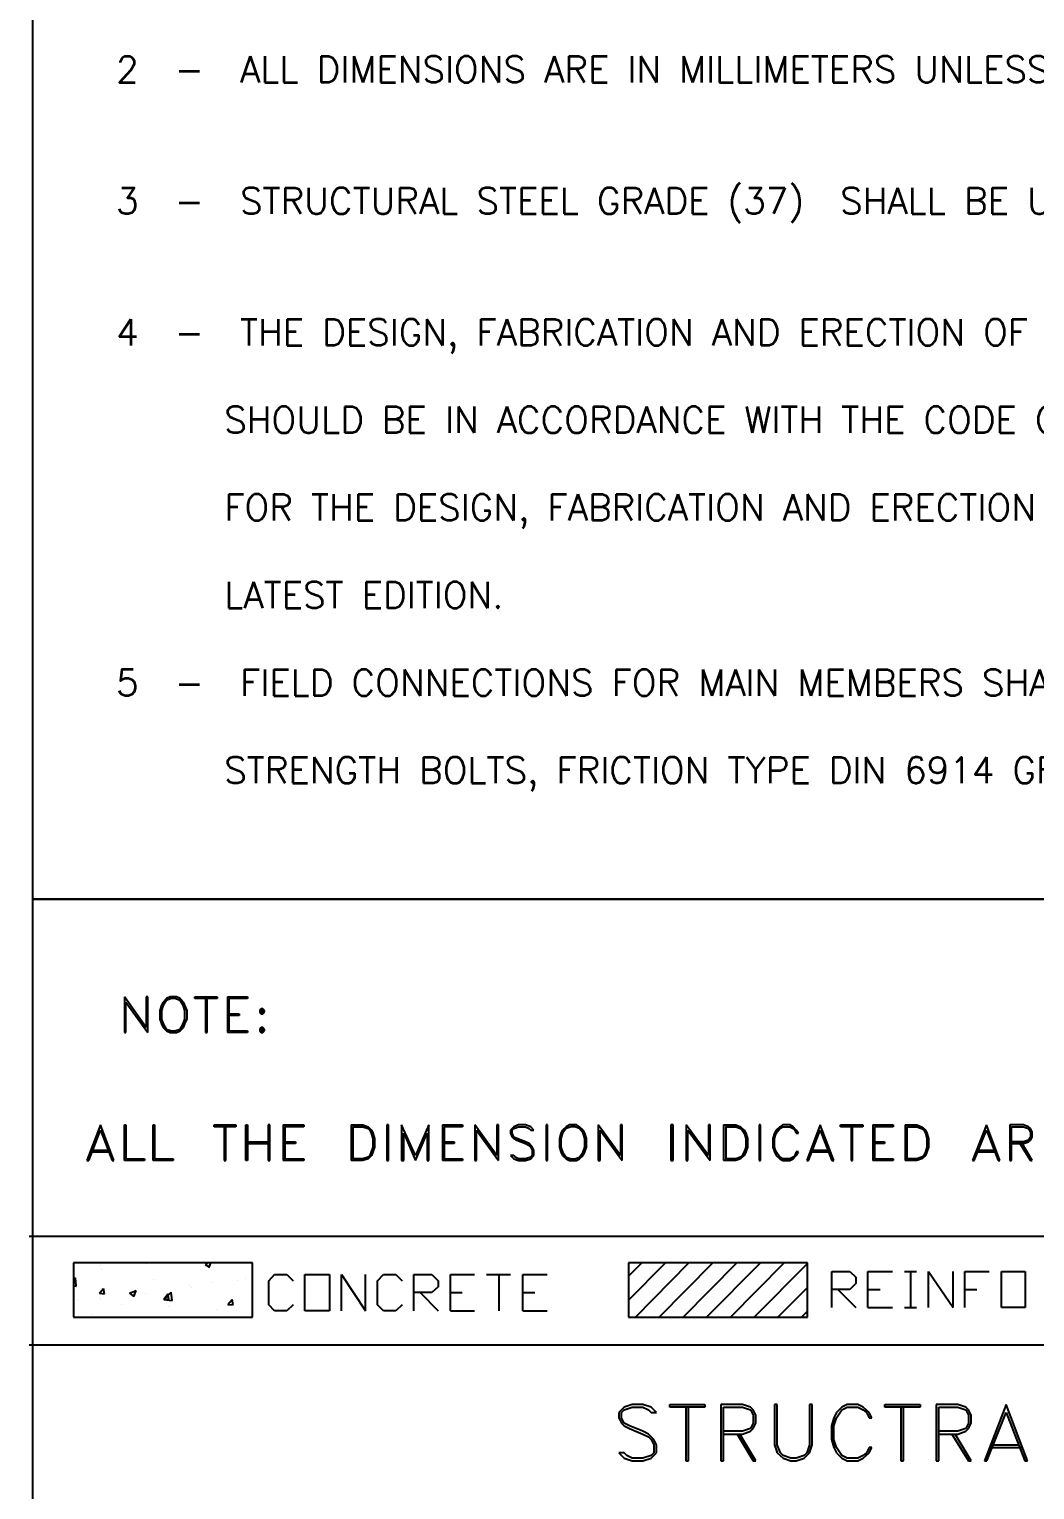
# Model space of a CAD drawing. Header units: millimetres. Extents: x -23396 to 106750, y 116 to 66281.
# Drawn here: x 98461 to 102061, y 40010 to 45239 of the extents above; entities that cross this region are included whole.
import ezdxf

# ---------------------------------------------------------------- set-up
doc = ezdxf.new("R2010")
doc.units = ezdxf.units.MM
doc.styles.add('nassar2', font='cent.shx', dxfattribs={"height": 60})

# ---------------------------------------------------------------- blocks, each defined once
blk = doc.blocks.new('upn st')
at = {"color": 0}
for p, q in [((7344.035, -4755.109), (7344.035, -6199.87)), ((8799.558, -4755.118), (7344.035, -4755.118)), ((7425.461, -4847.145), (7409.837, -4825.098)), ((7409.837, -4825.098), (7409.837, -4850.577)), ((7411.005, -4850.577), (7411.005, -4828.898)), ((7411.005, -4828.898), (7426.575, -4850.577)), ((7426.575, -4825.098), (7425.461, -4825.098)), ((7425.461, -4825.098), (7425.461, -4847.145)), ((7426.575, -4850.577), (7426.575, -4825.098)), ((7436.494, -4831.171), (7435.353, -4834.971)), ((7437.599, -4831.171), (7436.458, -4834.989)), ((7437.635, -4828.898), (7436.494, -4831.171)), ((7439.854, -4827.757), (7437.599, -4831.171)), ((7439.917, -4826.23), (7437.635, -4828.898)), ((7443.69, -4826.23), (7439.854, -4827.757)), ((7442.576, -4825.08), (7439.917, -4826.23)), ((7447.14, -4825.08), (7442.576, -4825.08)), ((7445.972, -4826.23), (7443.69, -4826.23)), ((7449.772, -4827.757), (7445.972, -4826.23)), ((7449.772, -4826.23), (7447.14, -4825.08)), ((7452.081, -4828.898), (7449.772, -4826.23)), ((7452.054, -4831.171), (7449.772, -4827.757)), ((7453.195, -4834.989), (7452.054, -4831.171)), ((7453.222, -4831.171), (7452.081, -4828.898)), ((7454.75, -4834.971), (7453.222, -4831.171)), ((7460.419, -4826.23), (7460.419, -4825.098)), ((7460.419, -4825.098), (7476.393, -4825.098)), ((7476.393, -4826.23), (7460.419, -4826.23)), ((7467.993, -4826.23), (7467.993, -4850.577)), ((7469.134, -4850.577), (7469.134, -4826.23)), ((7476.393, -4825.098), (7476.393, -4826.23)), ((7483.626, -4825.098), (7483.626, -4850.577)), ((7483.653, -4825.08), (7498.072, -4825.08)), ((7484.767, -4826.23), (7484.767, -4849.436)), ((7498.072, -4826.23), (7484.794, -4826.23)), ((7498.072, -4825.08), (7498.072, -4826.23)), ((7435.353, -4834.971), (7435.353, -4841.063)), ((7435.353, -4841.063), (7436.494, -4844.486)), ((7436.458, -4834.989), (7436.458, -4841.063)), ((7436.458, -4841.063), (7437.599, -4844.495)), ((7452.054, -4844.495), (7453.195, -4841.063)), ((7453.195, -4841.063), (7453.195, -4834.989)), ((7453.222, -4844.486), (7454.75, -4841.063)), ((7454.75, -4841.063), (7454.75, -4834.971)), ((7484.731, -4837.262), (7491.99, -4837.262)), ((7491.99, -4838.403), (7484.731, -4838.403)), ((7491.99, -4837.262), (7491.99, -4838.403)), ((7507.928, -4833.848), (7506.787, -4834.989)), ((7506.787, -4834.989), (7506.787, -4836.13)), ((7506.787, -4836.13), (7507.928, -4837.262)), ((7509.069, -4833.848), (7507.928, -4833.848)), ((7507.928, -4834.989), (7507.928, -4836.13)), ((7509.069, -4834.989), (7507.928, -4834.989)), ((7507.928, -4836.13), (7509.069, -4836.13)), ((7507.928, -4837.262), (7509.069, -4837.262)), ((7510.21, -4834.989), (7509.069, -4833.848)), ((7509.069, -4836.13), (7509.069, -4834.989)), ((7509.069, -4837.262), (7510.21, -4836.13)), ((7510.21, -4836.13), (7510.21, -4834.989)), ((7409.837, -4850.577), (7411.005, -4850.577)), ((7436.494, -4844.486), (7437.635, -4847.145)), ((7437.599, -4844.495), (7439.854, -4848.295)), ((7437.635, -4847.145), (7439.917, -4849.427)), ((7439.854, -4848.295), (7443.69, -4849.436)), ((7439.917, -4849.427), (7442.576, -4850.577)), ((7442.576, -4850.577), (7447.14, -4850.577)), ((7443.69, -4849.436), (7445.972, -4849.436)), ((7445.972, -4849.436), (7449.772, -4848.295)), ((7447.14, -4850.577), (7449.772, -4849.427)), ((7449.772, -4848.295), (7452.054, -4844.495)), ((7449.772, -4849.427), (7452.081, -4847.145)), ((7452.081, -4847.145), (7453.222, -4844.486)), ((7467.993, -4850.577), (7469.134, -4850.577)), ((7498.072, -4850.577), (7483.653, -4850.577)), ((7484.794, -4849.436), (7498.072, -4849.436)), ((7498.072, -4849.436), (7498.072, -4850.577)), ((7507.928, -4847.154), (7506.787, -4848.295)), ((7506.787, -4848.295), (7506.787, -4849.436)), ((7506.787, -4849.436), (7507.928, -4850.577)), ((7509.069, -4847.154), (7507.928, -4847.154)), ((7507.928, -4848.295), (7507.928, -4849.436)), ((7509.069, -4848.295), (7507.928, -4848.295)), ((7507.928, -4849.436), (7509.069, -4849.436)), ((7507.928, -4850.577), (7509.069, -4850.577)), ((7510.21, -4848.295), (7509.069, -4847.154)), ((7509.069, -4849.436), (7509.069, -4848.295)), ((7509.069, -4850.577), (7510.21, -4849.436)), ((7510.21, -4849.436), (7510.21, -4848.295)), ((7392.722, -4916.747), (7382.866, -4942.227)), ((7384.384, -4942.227), (7392.722, -4920.548)), ((7402.263, -4942.227), (7392.722, -4916.747)), ((7392.722, -4920.548), (7401.122, -4942.227)), ((7409.864, -4942.227), (7409.864, -4916.747)), ((7409.864, -4916.747), (7411.005, -4916.747)), ((7411.005, -4916.747), (7411.005, -4941.095)), ((7430.375, -4942.245), (7430.375, -4916.747)), ((7430.375, -4916.747), (7431.516, -4916.747)), ((7431.516, -4916.747), (7431.516, -4941.095)), ((7474.111, -4918.275), (7474.111, -4916.747)), ((7474.111, -4916.747), (7489.708, -4916.747)), ((7489.708, -4918.275), (7474.111, -4918.275)), ((7481.344, -4918.275), (7481.344, -4942.245)), ((7482.485, -4942.245), (7482.485, -4918.275)), ((7489.708, -4916.747), (7489.708, -4918.275)), ((7496.931, -4942.227), (7496.931, -4916.747)), ((7496.931, -4916.747), (7498.072, -4916.747)), ((7498.072, -4916.747), (7498.072, -4942.227)), ((7514.047, -4916.747), (7512.906, -4916.747)), ((7512.906, -4916.747), (7512.906, -4942.245)), ((7514.047, -4942.245), (7514.047, -4916.747)), ((7523.561, -4916.747), (7523.561, -4942.245)), ((7523.561, -4916.765), (7538.394, -4916.765)), ((7538.394, -4918.275), (7524.666, -4918.275)), ((7524.702, -4918.275), (7524.702, -4941.104)), ((7538.394, -4916.765), (7538.394, -4918.275)), ((7572.212, -4916.747), (7580.576, -4916.747)), ((7572.212, -4916.765), (7572.212, -4942.245)), ((7573.353, -4918.275), (7580.612, -4918.275)), ((7573.415, -4918.275), (7573.415, -4941.095)), ((7580.576, -4916.747), (7584.412, -4918.275)), ((7580.612, -4918.275), (7584.376, -4919.425)), ((7584.376, -4919.425), (7585.553, -4920.566)), ((7584.412, -4918.275), (7586.694, -4920.566)), ((7585.553, -4920.566), (7586.658, -4922.839)), ((7586.658, -4922.839), (7587.799, -4926.639)), ((7586.694, -4920.566), (7587.799, -4922.839)), ((7587.799, -4922.839), (7588.94, -4926.639)), ((7598.868, -4916.747), (7597.754, -4916.747)), ((7597.754, -4916.747), (7597.754, -4942.227)), ((7598.868, -4942.227), (7598.868, -4916.747)), ((7618.265, -4938.813), (7608.374, -4916.747)), ((7608.374, -4916.747), (7608.374, -4942.245)), ((7609.865, -4942.245), (7609.865, -4922.839)), ((7609.865, -4922.839), (7618.265, -4942.245)), ((7627.771, -4916.747), (7618.265, -4938.813)), ((7618.265, -4942.245), (7626.63, -4922.839)), ((7626.63, -4922.839), (7626.63, -4942.245)), ((7627.771, -4942.245), (7627.771, -4916.747)), ((7637.663, -4916.747), (7637.663, -4942.227)), ((7637.663, -4916.765), (7652.083, -4916.765)), ((7652.083, -4918.284), (7638.768, -4918.284)), ((7638.804, -4918.275), (7638.804, -4941.095)), ((7652.083, -4916.765), (7652.083, -4918.284)), ((7676.484, -4938.813), (7660.887, -4916.747)), ((7660.887, -4916.747), (7660.887, -4942.227)), ((7662.028, -4942.227), (7662.028, -4920.548)), ((7662.028, -4920.548), (7677.625, -4942.227)), ((7677.625, -4916.747), (7676.484, -4916.747)), ((7676.484, -4916.747), (7676.484, -4938.813)), ((7677.625, -4942.227), (7677.625, -4916.747)), ((7688.622, -4918.275), (7686.34, -4920.548)), ((7686.34, -4920.548), (7686.34, -4922.839)), ((7686.34, -4922.839), (7687.481, -4925.507)), ((7687.481, -4920.548), (7688.622, -4919.416)), ((7687.481, -4922.839), (7687.481, -4920.548)), ((7688.622, -4925.507), (7687.481, -4922.839)), ((7692.045, -4916.747), (7688.622, -4918.275)), ((7688.622, -4919.416), (7692.045, -4918.275)), ((7696.996, -4916.747), (7692.045, -4916.747)), ((7692.045, -4918.275), (7696.996, -4918.275)), ((7700.796, -4918.275), (7696.996, -4916.747)), ((7696.996, -4918.275), (7699.655, -4919.416)), ((7699.655, -4919.416), (7700.796, -4920.548)), ((7703.078, -4920.548), (7700.796, -4918.275)), ((7700.796, -4920.548), (7703.078, -4920.548)), ((7712.934, -4916.747), (7711.829, -4916.747)), ((7711.829, -4916.747), (7711.829, -4942.245)), ((7712.934, -4942.245), (7712.934, -4916.747)), ((7722.475, -4922.839), (7721.361, -4926.639)), ((7723.616, -4920.548), (7722.475, -4922.839)), ((7723.616, -4922.83), (7722.475, -4926.639)), ((7726.276, -4918.275), (7723.616, -4920.548)), ((7726.312, -4919.416), (7723.616, -4922.83)), ((7728.558, -4916.747), (7726.276, -4918.275)), ((7729.735, -4918.275), (7726.312, -4919.416)), ((7733.535, -4916.747), (7728.558, -4916.747)), ((7732.394, -4918.275), (7729.735, -4918.275)), ((7735.79, -4919.416), (7732.394, -4918.275)), ((7735.79, -4918.275), (7733.535, -4916.747)), ((7738.449, -4920.548), (7735.79, -4918.275)), ((7738.476, -4922.83), (7735.79, -4919.416)), ((7739.59, -4922.839), (7738.449, -4920.548)), ((7739.617, -4926.639), (7738.476, -4922.83)), ((7740.731, -4926.639), (7739.59, -4922.839)), ((7765.07, -4938.813), (7749.096, -4916.747)), ((7749.096, -4916.747), (7749.096, -4942.245)), ((7750.65, -4942.245), (7750.65, -4920.548)), ((7750.65, -4920.548), (7766.211, -4942.245)), ((7766.211, -4916.747), (7765.07, -4916.747)), ((7765.07, -4916.747), (7765.07, -4938.813)), ((7766.211, -4942.245), (7766.211, -4916.747)), ((7802.724, -4916.747), (7801.205, -4916.747)), ((7801.205, -4916.747), (7801.205, -4942.227)), ((7802.724, -4942.227), (7802.724, -4916.747)), ((7828.176, -4938.813), (7812.202, -4916.747)), ((7812.202, -4916.747), (7812.202, -4942.245)), ((7813.379, -4942.245), (7813.379, -4920.566)), ((7813.379, -4920.566), (7829.353, -4942.245)), ((7829.353, -4916.747), (7828.176, -4916.747)), ((7828.176, -4916.747), (7828.176, -4938.813)), ((7829.353, -4942.245), (7829.353, -4916.747)), ((7838.823, -4916.765), (7847.61, -4916.765)), ((7838.859, -4916.747), (7838.859, -4942.245)), ((7840.377, -4918.275), (7847.574, -4918.275)), ((7840.413, -4918.275), (7840.413, -4941.095)), ((7847.574, -4918.275), (7851.033, -4919.425)), ((7847.61, -4916.765), (7850.997, -4918.275)), ((7850.997, -4918.275), (7853.656, -4920.566)), ((7851.033, -4919.425), (7852.138, -4920.566)), ((7852.138, -4920.566), (7853.692, -4922.839)), ((7853.656, -4920.566), (7854.833, -4922.839)), ((7853.692, -4922.839), (7854.797, -4926.639)), ((7854.833, -4922.839), (7855.938, -4926.639)), ((7865.453, -4916.765), (7864.338, -4916.765)), ((7864.338, -4916.765), (7864.338, -4942.245)), ((7865.453, -4942.245), (7865.453, -4916.765)), ((7875.371, -4922.839), (7874.23, -4926.639)), ((7876.476, -4920.566), (7875.371, -4922.839)), ((7875.371, -4926.639), (7876.476, -4922.839)), ((7879.172, -4918.275), (7876.476, -4920.566)), ((7876.476, -4922.839), (7879.172, -4919.425)), ((7881.427, -4916.747), (7879.172, -4918.275)), ((7879.172, -4919.425), (7881.427, -4918.275)), ((7886.404, -4916.747), (7881.427, -4916.747)), ((7881.427, -4918.275), (7886.404, -4918.275)), ((7888.65, -4918.275), (7886.404, -4916.747)), ((7886.404, -4918.275), (7888.65, -4919.425)), ((7890.968, -4920.566), (7888.65, -4918.275)), ((7888.65, -4919.425), (7889.827, -4920.566)), ((7889.827, -4920.566), (7890.968, -4922.839)), ((7892.487, -4922.839), (7890.968, -4920.566)), ((7890.968, -4922.839), (7892.487, -4922.839)), ((7908.083, -4916.765), (7898.542, -4942.245)), ((7899.683, -4942.245), (7908.083, -4920.566)), ((7917.939, -4942.245), (7908.083, -4916.765)), ((7908.083, -4920.566), (7916.412, -4942.245)), ((7922.53, -4918.275), (7922.53, -4916.747)), ((7922.53, -4916.747), (7938.504, -4916.747)), ((7938.504, -4918.275), (7922.53, -4918.275)), ((7930.14, -4918.275), (7930.14, -4942.245)), ((7931.281, -4942.245), (7931.281, -4918.275)), ((7938.504, -4916.747), (7938.504, -4918.275)), ((7945.737, -4916.747), (7945.737, -4942.227)), ((7945.764, -4916.747), (7960.22, -4916.747)), ((7946.878, -4918.275), (7946.878, -4941.095)), ((7960.22, -4918.275), (7946.905, -4918.275)), ((7960.22, -4916.747), (7960.22, -4918.275)), ((7968.935, -4916.747), (7968.935, -4942.227)), ((7968.935, -4916.747), (7977.299, -4916.747)), ((7970.076, -4918.275), (7970.076, -4941.095)), ((7970.103, -4918.275), (7977.299, -4918.275)), ((7977.299, -4916.747), (7980.722, -4918.275)), ((7977.299, -4918.275), (7980.722, -4919.416)), ((7980.722, -4918.275), (7983.39, -4920.548)), ((7980.722, -4919.416), (7982.249, -4920.548)), ((7982.249, -4920.548), (7983.39, -4922.839)), ((7983.39, -4920.548), (7984.531, -4922.839)), ((7983.39, -4922.839), (7984.531, -4926.639)), ((7984.531, -4922.839), (7985.672, -4926.639)), ((8027.126, -4916.765), (8017.208, -4942.245)), ((8018.349, -4942.245), (8027.126, -4920.566)), ((8036.605, -4942.245), (8027.126, -4916.765)), ((8027.126, -4920.566), (8035.464, -4942.245)), ((8053.72, -4916.765), (8043.828, -4916.765)), ((8043.828, -4916.765), (8043.828, -4942.245)), ((8045.005, -4942.245), (8045.005, -4918.284)), ((8045.005, -4918.284), (8053.72, -4918.284)), ((8057.143, -4918.284), (8053.72, -4916.765)), ((8053.72, -4918.284), (8057.143, -4919.425)), ((8058.662, -4919.425), (8057.143, -4918.284)), ((8057.143, -4919.425), (8058.662, -4921.707)), ((8059.803, -4921.707), (8058.662, -4919.425)), ((8058.662, -4921.707), (8058.662, -4925.507)), ((8059.803, -4925.507), (8059.803, -4921.707)), ((7386.603, -4935.012), (7398.777, -4935.012)), ((7498.072, -4928.921), (7512.906, -4928.921)), ((7498.072, -4930.062), (7512.906, -4930.062)), ((7524.666, -4928.939), (7532.276, -4928.939)), ((7532.276, -4930.071), (7524.666, -4930.071)), ((7532.276, -4928.939), (7532.276, -4930.071)), ((7587.799, -4932.73), (7586.658, -4936.153)), ((7587.799, -4926.639), (7587.799, -4932.73)), ((7588.94, -4932.73), (7587.799, -4936.153)), ((7588.94, -4926.639), (7588.94, -4932.73)), ((7638.804, -4928.921), (7646.054, -4928.921)), ((7646.054, -4930.062), (7638.804, -4930.062)), ((7646.054, -4928.921), (7646.054, -4930.062)), ((7687.481, -4925.507), (7688.622, -4926.639)), ((7690.904, -4926.639), (7688.622, -4925.507)), ((7688.622, -4926.639), (7690.904, -4927.78)), ((7696.996, -4928.921), (7690.904, -4926.639)), ((7690.904, -4927.78), (7696.996, -4930.062)), ((7699.655, -4930.062), (7696.996, -4928.921)), ((7696.996, -4930.062), (7699.655, -4931.58)), ((7701.937, -4932.73), (7699.655, -4930.062)), ((7699.655, -4931.58), (7700.796, -4932.73)), ((7700.796, -4932.73), (7701.937, -4935.012)), ((7703.078, -4935.012), (7701.937, -4932.73)), ((7701.937, -4935.012), (7701.937, -4938.813)), ((7703.078, -4938.813), (7703.078, -4935.012)), ((7721.361, -4926.639), (7721.361, -4932.721)), ((7721.361, -4932.721), (7722.475, -4936.153)), ((7722.475, -4926.639), (7722.475, -4932.721)), ((7722.475, -4932.721), (7723.616, -4936.153)), ((7738.476, -4936.153), (7739.617, -4932.721)), ((7739.59, -4936.153), (7740.731, -4932.721)), ((7739.617, -4932.721), (7739.617, -4926.639)), ((7740.731, -4932.721), (7740.731, -4926.639)), ((7854.797, -4932.73), (7853.692, -4936.153)), ((7854.797, -4926.639), (7854.797, -4932.73)), ((7855.938, -4932.73), (7854.833, -4936.153)), ((7855.938, -4926.639), (7855.938, -4932.73)), ((7874.23, -4926.639), (7874.23, -4932.73)), ((7874.23, -4932.73), (7875.371, -4936.153)), ((7875.371, -4932.73), (7875.371, -4926.639)), ((7876.476, -4936.153), (7875.371, -4932.73)), ((7901.992, -4935.012), (7914.166, -4935.012)), ((7946.905, -4928.921), (7954.101, -4928.921)), ((7954.101, -4930.062), (7946.905, -4930.062)), ((7954.101, -4928.921), (7954.101, -4930.062)), ((7984.531, -4932.721), (7983.39, -4936.153)), ((7984.531, -4926.639), (7984.531, -4932.721)), ((7985.672, -4932.721), (7984.531, -4936.153)), ((7985.672, -4926.639), (7985.672, -4932.721)), ((8021.044, -4935.012), (8033.209, -4935.012)), ((8053.72, -4928.939), (8045.005, -4928.939)), ((8045.005, -4930.071), (8053.72, -4930.071)), ((8051.052, -4930.071), (8058.662, -4942.245)), ((8059.803, -4942.245), (8052.579, -4930.071)), ((8057.143, -4927.798), (8053.72, -4928.939)), ((8053.72, -4930.071), (8057.143, -4928.939)), ((8058.662, -4925.507), (8057.143, -4927.798)), ((8057.143, -4928.939), (8058.662, -4927.798)), ((8058.662, -4927.798), (8059.803, -4925.507)), ((7382.866, -4942.227), (7384.384, -4942.227)), ((7385.462, -4936.153), (7399.918, -4936.153)), ((7401.122, -4942.227), (7402.263, -4942.227)), ((7424.293, -4942.227), (7409.864, -4942.227)), ((7411.005, -4941.095), (7424.293, -4941.095)), ((7424.293, -4941.095), (7424.293, -4942.227)), ((7444.831, -4942.245), (7430.375, -4942.245)), ((7431.516, -4941.095), (7444.831, -4941.095)), ((7444.831, -4941.095), (7444.831, -4942.245)), ((7481.344, -4942.245), (7482.485, -4942.245)), ((7498.072, -4942.227), (7496.931, -4942.227)), ((7512.906, -4942.245), (7514.047, -4942.245)), ((7538.394, -4942.245), (7523.561, -4942.245)), ((7524.666, -4941.095), (7538.394, -4941.095)), ((7538.394, -4941.095), (7538.394, -4942.245)), ((7580.576, -4942.245), (7572.212, -4942.245)), ((7580.612, -4941.104), (7573.353, -4941.104)), ((7584.412, -4941.104), (7580.576, -4942.245)), ((7584.376, -4939.963), (7580.612, -4941.104)), ((7585.553, -4938.813), (7584.376, -4939.963)), ((7586.694, -4938.813), (7584.412, -4941.104)), ((7586.658, -4936.153), (7585.553, -4938.813)), ((7587.799, -4936.153), (7586.694, -4938.813)), ((7597.754, -4942.227), (7598.868, -4942.227)), ((7608.374, -4942.245), (7609.865, -4942.245)), ((7626.63, -4942.245), (7627.771, -4942.245)), ((7652.083, -4942.245), (7637.663, -4942.245)), ((7638.768, -4941.104), (7652.083, -4941.104)), ((7652.083, -4941.104), (7652.083, -4942.245)), ((7660.887, -4942.227), (7662.028, -4942.227)), ((7686.34, -4938.813), (7688.622, -4941.095)), ((7688.622, -4938.813), (7686.34, -4938.813)), ((7689.763, -4939.954), (7688.622, -4938.813)), ((7688.622, -4941.095), (7692.045, -4942.245)), ((7692.045, -4941.095), (7689.763, -4939.954)), ((7696.996, -4941.095), (7692.045, -4941.095)), ((7692.045, -4942.245), (7696.996, -4942.245)), ((7700.796, -4939.954), (7696.996, -4941.095)), ((7696.996, -4942.245), (7700.796, -4941.095)), ((7700.796, -4941.095), (7703.078, -4938.813)), ((7701.937, -4938.813), (7700.796, -4939.954)), ((7711.829, -4942.245), (7712.934, -4942.245)), ((7722.475, -4936.153), (7723.616, -4938.813)), ((7723.616, -4936.153), (7726.312, -4939.954)), ((7723.616, -4938.813), (7726.276, -4941.095)), ((7726.276, -4941.095), (7728.558, -4942.227)), ((7726.312, -4939.954), (7729.735, -4941.095)), ((7728.558, -4942.227), (7733.535, -4942.227)), ((7729.735, -4941.095), (7732.394, -4941.095)), ((7732.394, -4941.095), (7735.79, -4939.954)), ((7733.535, -4942.227), (7735.79, -4941.095)), ((7735.79, -4939.954), (7738.476, -4936.153)), ((7735.79, -4941.095), (7738.449, -4938.813)), ((7738.449, -4938.813), (7739.59, -4936.153)), ((7749.096, -4942.245), (7750.65, -4942.245)), ((7801.205, -4942.227), (7802.724, -4942.227)), ((7812.202, -4942.245), (7813.379, -4942.245)), ((7847.61, -4942.245), (7838.823, -4942.245)), ((7847.574, -4941.104), (7840.377, -4941.104)), ((7851.033, -4939.954), (7847.574, -4941.104)), ((7850.997, -4941.104), (7847.61, -4942.245)), ((7853.656, -4938.813), (7850.997, -4941.104)), ((7852.138, -4938.813), (7851.033, -4939.954)), ((7853.692, -4936.153), (7852.138, -4938.813)), ((7854.833, -4936.153), (7853.656, -4938.813)), ((7864.338, -4942.245), (7865.453, -4942.245)), ((7875.371, -4936.153), (7876.476, -4938.813)), ((7879.172, -4939.963), (7876.476, -4936.153)), ((7876.476, -4938.813), (7879.172, -4941.104)), ((7881.427, -4941.104), (7879.172, -4939.963)), ((7879.172, -4941.104), (7881.427, -4942.245)), ((7886.404, -4941.104), (7881.427, -4941.104)), ((7881.427, -4942.245), (7886.404, -4942.245)), ((7888.65, -4939.963), (7886.404, -4941.104)), ((7886.404, -4942.245), (7888.65, -4941.104)), ((7889.827, -4938.813), (7888.65, -4939.963)), ((7888.65, -4941.104), (7890.968, -4938.813)), ((7890.968, -4936.153), (7889.827, -4938.813)), ((7892.487, -4936.153), (7890.968, -4936.153)), ((7890.968, -4938.813), (7892.487, -4936.153)), ((7898.542, -4942.245), (7899.683, -4942.245)), ((7900.887, -4936.153), (7915.307, -4936.153)), ((7916.412, -4942.245), (7917.939, -4942.245)), ((7930.14, -4942.245), (7931.281, -4942.245)), ((7960.22, -4942.227), (7945.764, -4942.227)), ((7946.905, -4941.095), (7960.22, -4941.095)), ((7960.22, -4941.095), (7960.22, -4942.227)), ((7977.299, -4942.227), (7968.935, -4942.227)), ((7977.299, -4941.095), (7970.103, -4941.095)), ((7980.722, -4939.954), (7977.299, -4941.095)), ((7980.722, -4941.095), (7977.299, -4942.227)), ((7983.39, -4938.813), (7980.722, -4941.095)), ((7982.249, -4938.813), (7980.722, -4939.954)), ((7983.39, -4936.153), (7982.249, -4938.813)), ((7984.531, -4936.153), (7983.39, -4938.813)), ((8017.208, -4942.245), (8018.349, -4942.245)), ((8019.49, -4936.153), (8034.35, -4936.153)), ((8035.464, -4942.245), (8036.605, -4942.245)), ((8043.828, -4942.245), (8045.005, -4942.245)), ((8058.662, -4942.245), (8059.803, -4942.245)), ((8799.558, -4996.627), (7341.726, -4996.627)), ((7501.495, -5015.638), (7373.351, -5015.638)), ((7373.351, -5015.638), (7373.351, -5054.433)), ((7392.749, -5017.157), (7392.749, -5017.157)), ((7425.811, -5016.402), (7425.811, -5016.402)), ((7469.547, -5015.638), (7467.651, -5016.788)), ((7467.651, -5016.788), (7470.724, -5018.684)), ((7470.688, -5018.684), (7471.829, -5015.638)), ((7501.495, -5054.433), (7501.495, -5015.638)), ((7770.748, -5025.153), (7780.254, -5015.647)), ((7770.775, -5042.259), (7797.405, -5015.638)), ((7898.919, -5015.647), (7770.775, -5015.647)), ((7770.775, -5015.647), (7770.775, -5054.433)), ((7775.753, -5054.433), (7814.134, -5015.638)), ((7792.868, -5054.433), (7831.249, -5015.638)), ((7809.956, -5054.433), (7848.364, -5015.647)), ((7826.658, -5054.433), (7865.453, -5015.647)), ((7843.773, -5054.433), (7882.181, -5015.647)), ((7860.888, -5054.433), (7898.919, -5016.016)), ((7898.919, -5054.433), (7898.919, -5015.647)), ((7373.351, -5027.426), (7374.879, -5026.285)), ((7375.229, -5032.376), (7374.879, -5026.294)), ((7393.449, -5020.589), (7393.449, -5020.589)), ((7430.753, -5027.803), (7430.753, -5027.803)), ((7468.442, -5021.343), (7468.442, -5021.343)), ((7472.62, -5029.717), (7472.62, -5029.717)), ((7491.199, -5028.576), (7491.199, -5028.576)), ((7496.931, -5026.671), (7496.931, -5026.671)), ((7513.256, -5028.576), (7517.47, -5024.003)), ((7513.256, -5045.682), (7513.256, -5028.576)), ((7517.47, -5024.003), (7526.22, -5024.003)), ((7526.22, -5024.003), (7530.785, -5028.576)), ((7539.185, -5049.869), (7539.185, -5024.003)), ((7539.185, -5024.003), (7556.678, -5024.003)), ((7556.678, -5024.003), (7556.678, -5049.869)), ((7565.392, -5049.869), (7565.392, -5024.003)), ((7565.392, -5024.003), (7582.508, -5049.869)), ((7582.508, -5049.869), (7582.508, -5024.003)), ((7591.222, -5028.576), (7595.445, -5024.021)), ((7591.222, -5045.682), (7591.222, -5028.576)), ((7595.445, -5024.021), (7604.16, -5024.021)), ((7604.16, -5024.021), (7608.751, -5028.576)), ((7617.124, -5049.869), (7617.124, -5024.003)), ((7617.124, -5024.003), (7630.08, -5024.003)), ((7630.08, -5024.003), (7634.617, -5028.576)), ((7634.617, -5028.576), (7634.617, -5032.762)), ((7643.368, -5049.887), (7643.368, -5024.003)), ((7643.368, -5024.003), (7660.447, -5024.003)), ((7669.225, -5024.003), (7686.34, -5024.003)), ((7677.976, -5024.003), (7677.976, -5049.869)), ((7695.118, -5049.869), (7695.118, -5024.003)), ((7695.118, -5024.003), (7712.583, -5024.003)), ((7916.412, -5047.587), (7916.412, -5021.73)), ((7916.412, -5021.73), (7929.376, -5021.73)), ((7929.376, -5021.73), (7933.563, -5025.907)), ((7933.563, -5025.907), (7933.563, -5030.48)), ((7942.278, -5047.587), (7942.278, -5021.73)), ((7942.278, -5021.73), (7959.806, -5021.73)), ((7968.557, -5021.73), (7976.949, -5021.73)), ((7972.771, -5021.73), (7972.771, -5047.587)), ((7985.672, -5047.587), (7985.672, -5021.73)), ((7985.672, -5021.73), (8003.192, -5047.587)), ((8003.192, -5047.587), (8003.192, -5021.73)), ((8011.529, -5047.587), (8011.529, -5021.73)), ((8011.529, -5021.73), (8029.031, -5021.73)), ((8037.809, -5047.587), (8037.809, -5021.73)), ((8037.809, -5021.73), (8054.924, -5021.73)), ((8054.924, -5021.73), (8054.924, -5047.587)), ((7373.351, -5031.99), (7375.229, -5032.376)), ((7391.958, -5037.318), (7395.004, -5033.894)), ((7391.958, -5037.327), (7395.731, -5037.713)), ((7391.958, -5040.363), (7391.958, -5040.363)), ((7393.449, -5034.281), (7393.449, -5034.281)), ((7395.731, -5037.713), (7394.968, -5033.894)), ((7413.637, -5037.318), (7418.201, -5035.422)), ((7413.637, -5037.318), (7416.683, -5039.609)), ((7416.306, -5037.318), (7416.306, -5037.318)), ((7416.683, -5039.609), (7418.201, -5035.422)), ((7425.047, -5037.713), (7425.047, -5037.713)), ((7438.012, -5041.495), (7441.058, -5037.695)), ((7438.362, -5041.882), (7443.304, -5036.563)), ((7441.785, -5041.882), (7440.995, -5037.695)), ((7444.031, -5042.654), (7443.277, -5036.563)), ((7456.583, -5031.999), (7456.583, -5031.999)), ((7458.137, -5033.14), (7458.137, -5033.14)), ((7630.08, -5036.94), (7617.124, -5036.94)), ((7621.688, -5036.94), (7634.617, -5049.869)), ((7634.617, -5032.762), (7630.08, -5036.94)), ((7643.368, -5036.94), (7651.732, -5036.94)), ((7695.118, -5036.931), (7703.842, -5036.931)), ((7877.653, -5054.433), (7898.919, -5033.14)), ((7929.376, -5034.649), (7916.412, -5034.649)), ((7920.599, -5034.649), (7933.563, -5047.587)), ((7933.563, -5030.48), (7929.376, -5034.649)), ((7942.341, -5034.649), (7951.056, -5034.649)), ((8011.565, -5034.649), (8020.28, -5034.649)), ((7373.324, -5044.173), (7373.324, -5044.173)), ((7376.02, -5042.636), (7376.02, -5042.636)), ((7392.749, -5041.882), (7392.749, -5041.882)), ((7407.555, -5045.682), (7407.555, -5045.682)), ((7437.949, -5041.513), (7441.785, -5041.882)), ((7438.326, -5041.882), (7444.031, -5042.654)), ((7441.785, -5047.209), (7441.785, -5047.209)), ((7476.016, -5048.728), (7476.016, -5048.728)), ((7484.003, -5045.314), (7487.013, -5041.882)), ((7484.003, -5045.314), (7487.803, -5045.682)), ((7487.803, -5045.682), (7487.013, -5041.882)), ((7490.499, -5049.869), (7490.499, -5049.869)), ((7517.47, -5049.869), (7513.256, -5045.682)), ((7526.22, -5049.869), (7517.47, -5049.869)), ((7530.785, -5045.682), (7526.22, -5049.869)), ((7556.678, -5049.869), (7539.185, -5049.869)), ((7595.445, -5049.869), (7591.222, -5045.682)), ((7604.16, -5049.869), (7595.445, -5049.869)), ((7608.751, -5045.682), (7604.16, -5049.869)), ((7643.368, -5049.887), (7660.447, -5049.887)), ((7695.118, -5049.869), (7712.583, -5049.869)), ((7894.769, -5054.433), (7898.919, -5050.255)), ((7942.278, -5047.587), (7959.806, -5047.587)), ((7968.557, -5047.587), (7976.949, -5047.587)), ((8054.924, -5047.587), (8037.809, -5047.587)), ((7373.351, -5054.433), (7501.495, -5054.433)), ((7387.017, -5052.914), (7387.017, -5052.914)), ((7421.247, -5054.433), (7421.247, -5054.433)), ((7480.203, -5051.773), (7480.203, -5051.773)), ((7770.775, -5054.433), (7898.919, -5054.433)), ((8799.558, -5074.594), (7341.726, -5074.594)), ((8799.558, -5074.594), (7344.035, -5074.594)), ((7767.765, -5118.925), (7763.965, -5122.726)), ((7763.965, -5122.726), (7763.965, -5126.526)), ((7765.861, -5122.726), (7767.765, -5120.821)), ((7765.861, -5126.526), (7765.861, -5122.726)), ((7773.444, -5117.021), (7767.765, -5118.925)), ((7767.765, -5120.821), (7773.444, -5118.925)), ((7781.044, -5117.021), (7773.444, -5117.021)), ((7773.444, -5118.925), (7781.044, -5118.925)), ((7787.163, -5118.925), (7781.044, -5117.021)), ((7781.044, -5118.925), (7785.231, -5120.821)), ((7785.231, -5120.821), (7787.163, -5122.726)), ((7790.963, -5122.726), (7787.163, -5118.925)), ((7787.163, -5122.726), (7790.963, -5122.726)), ((7800.415, -5118.925), (7800.415, -5117.039)), ((7800.415, -5117.039), (7825.517, -5117.039)), ((7825.517, -5118.925), (7800.415, -5118.925)), ((7811.852, -5118.925), (7811.852, -5157.343)), ((7813.756, -5157.343), (7813.756, -5118.925)), ((7825.517, -5117.039), (7825.517, -5118.925)), ((7852.551, -5117.021), (7836.954, -5117.021)), ((7836.954, -5117.021), (7836.954, -5157.343)), ((7838.823, -5157.343), (7838.823, -5118.925)), ((7838.823, -5118.925), (7852.551, -5118.925)), ((7858.256, -5118.925), (7852.551, -5117.021)), ((7852.551, -5118.925), (7858.256, -5120.83)), ((7860.161, -5120.83), (7858.256, -5118.925)), ((7858.256, -5120.83), (7860.161, -5124.639)), ((7862.056, -5124.639), (7860.161, -5120.83)), ((7877.276, -5117.021), (7875.398, -5117.021)), ((7875.398, -5117.021), (7875.398, -5145.932)), ((7877.276, -5145.932), (7877.276, -5117.021)), ((7902.405, -5117.021), (7900.474, -5117.021)), ((7900.474, -5117.021), (7900.474, -5145.932)), ((7902.405, -5145.932), (7902.405, -5117.021)), ((7919.871, -5122.726), (7917.939, -5126.526)), ((7923.671, -5118.925), (7919.871, -5122.726)), ((7919.871, -5126.526), (7923.671, -5120.83)), ((7927.445, -5117.021), (7923.671, -5118.925)), ((7923.671, -5120.83), (7927.445, -5118.925)), ((7935.054, -5117.021), (7927.445, -5117.021)), ((7927.445, -5118.925), (7935.054, -5118.925)), ((7938.891, -5118.925), (7935.054, -5117.021)), ((7935.054, -5118.925), (7938.891, -5120.83)), ((7943.042, -5122.726), (7938.891, -5118.925)), ((7938.891, -5120.83), (7941.173, -5122.726)), ((7941.173, -5122.726), (7943.042, -5126.526)), ((7944.973, -5126.526), (7943.042, -5122.726)), ((7954.479, -5118.925), (7954.479, -5117.021)), ((7954.479, -5117.021), (7979.581, -5117.021)), ((7979.581, -5118.925), (7954.479, -5118.925)), ((7965.925, -5118.925), (7965.925, -5157.334)), ((7967.794, -5157.334), (7967.794, -5118.925)), ((7979.581, -5117.021), (7979.581, -5118.925)), ((8006.588, -5117.021), (7991.027, -5117.021)), ((7991.027, -5117.021), (7991.027, -5157.334)), ((7992.923, -5157.334), (7992.923, -5118.925)), ((7992.923, -5118.925), (8006.588, -5118.925)), ((8012.32, -5118.925), (8006.588, -5117.021)), ((8006.588, -5118.925), (8012.32, -5120.821)), ((8014.225, -5120.821), (8012.32, -5118.925)), ((8012.32, -5120.821), (8014.225, -5124.621)), ((8016.094, -5124.621), (8014.225, -5120.821)), ((8041.196, -5117.021), (8025.608, -5157.334)), ((8027.504, -5157.334), (8041.196, -5122.726)), ((8056.415, -5157.334), (8041.196, -5117.021)), ((8041.196, -5122.726), (8054.511, -5157.334)), ((7763.965, -5126.526), (7765.861, -5130.327)), ((7767.765, -5130.327), (7765.861, -5126.526)), ((7765.861, -5130.327), (7767.765, -5132.24)), ((7771.566, -5132.24), (7767.765, -5130.327)), ((7767.765, -5132.24), (7771.566, -5134.136)), ((7781.044, -5136.041), (7771.566, -5132.24)), ((7771.566, -5134.136), (7781.044, -5138.314)), ((7858.256, -5134.145), (7852.551, -5136.041)), ((7860.161, -5130.344), (7858.256, -5134.145)), ((7858.256, -5136.041), (7860.161, -5134.145)), ((7860.161, -5124.639), (7860.161, -5130.344)), ((7860.161, -5134.145), (7862.056, -5130.344)), ((7862.056, -5130.344), (7862.056, -5124.639)), ((7917.939, -5126.526), (7916.07, -5132.24)), ((7916.07, -5132.24), (7916.07, -5142.132)), ((7917.939, -5132.24), (7919.871, -5126.526)), ((7917.939, -5142.132), (7917.939, -5132.24)), ((7943.042, -5126.526), (7944.973, -5126.526)), ((8012.32, -5134.145), (8006.588, -5136.041)), ((8014.225, -5130.327), (8012.32, -5134.145)), ((8012.32, -5136.041), (8014.225, -5134.145)), ((8014.225, -5124.621), (8014.225, -5130.327)), ((8014.225, -5134.145), (8016.094, -5130.327)), ((8016.094, -5130.327), (8016.094, -5124.621)), ((7785.231, -5138.314), (7781.044, -5136.041)), ((7781.044, -5138.314), (7785.231, -5140.227)), ((7789.031, -5142.114), (7785.231, -5138.314)), ((7785.231, -5140.227), (7787.163, -5142.114)), ((7787.163, -5142.114), (7789.031, -5145.932)), ((7790.963, -5145.932), (7789.031, -5142.114)), ((7852.551, -5136.041), (7838.823, -5136.041)), ((7838.823, -5138.332), (7852.551, -5138.332)), ((7848.715, -5138.332), (7860.161, -5157.343)), ((7862.056, -5157.343), (7850.646, -5138.332)), ((7852.551, -5138.332), (7858.256, -5136.041)), ((7916.07, -5142.132), (7917.939, -5147.837)), ((7919.871, -5147.837), (7917.939, -5142.132)), ((8006.588, -5136.041), (7992.923, -5136.041)), ((7992.923, -5138.332), (8006.588, -5138.332)), ((8002.401, -5138.332), (8014.225, -5157.334)), ((8016.094, -5157.334), (8004.683, -5138.332)), ((8006.588, -5138.332), (8012.32, -5136.041)), ((7763.965, -5151.628), (7767.765, -5155.438)), ((7767.765, -5151.628), (7763.965, -5151.628)), ((7769.67, -5153.533), (7767.765, -5151.628)), ((7767.765, -5155.438), (7773.444, -5157.334)), ((7773.444, -5155.438), (7769.67, -5153.533)), ((7781.044, -5155.438), (7773.444, -5155.438)), ((7787.163, -5153.533), (7781.044, -5155.438)), ((7781.044, -5157.334), (7787.163, -5155.438)), ((7787.163, -5155.438), (7790.963, -5151.628)), ((7789.031, -5151.628), (7787.163, -5153.533)), ((7789.031, -5145.932), (7789.031, -5151.628)), ((7790.963, -5151.628), (7790.963, -5145.932)), ((7875.398, -5145.932), (7877.276, -5151.628)), ((7879.585, -5151.628), (7877.276, -5145.932)), ((7877.276, -5151.628), (7881.49, -5155.429)), ((7881.49, -5153.533), (7879.585, -5151.628)), ((7887.159, -5155.429), (7881.49, -5153.533)), ((7881.49, -5155.429), (7887.159, -5157.334)), ((7890.995, -5155.429), (7887.159, -5155.429)), ((7896.7, -5153.533), (7890.995, -5155.429)), ((7890.995, -5157.334), (7896.7, -5155.429)), ((7898.569, -5151.628), (7896.7, -5153.533)), ((7896.7, -5155.429), (7900.474, -5151.628)), ((7900.474, -5145.932), (7898.569, -5151.628)), ((7900.474, -5151.628), (7902.405, -5145.932)), ((7917.939, -5147.837), (7919.871, -5151.637)), ((7923.671, -5153.533), (7919.871, -5147.837)), ((7919.871, -5151.637), (7923.671, -5155.438)), ((7927.445, -5155.438), (7923.671, -5153.533)), ((7923.671, -5155.438), (7927.445, -5157.334)), ((7935.054, -5155.438), (7927.445, -5155.438)), ((7938.891, -5153.533), (7935.054, -5155.438)), ((7935.054, -5157.334), (7938.891, -5155.438)), ((7941.173, -5151.637), (7938.891, -5153.533)), ((7938.891, -5155.438), (7943.042, -5151.637)), ((7943.042, -5147.837), (7941.173, -5151.637)), ((7944.973, -5147.837), (7943.042, -5147.837)), ((7943.042, -5151.637), (7944.973, -5147.837)), ((8029.408, -5147.828), (8052.642, -5147.828)), ((8031.313, -5145.932), (8050.737, -5145.932)), ((7773.444, -5157.334), (7781.044, -5157.334)), ((7811.852, -5157.343), (7813.756, -5157.343)), ((7836.954, -5157.343), (7838.823, -5157.343)), ((7860.161, -5157.343), (7862.056, -5157.343)), ((7887.159, -5157.334), (7890.995, -5157.334)), ((7927.445, -5157.334), (7935.054, -5157.334)), ((7965.925, -5157.334), (7967.794, -5157.334)), ((7991.027, -5157.334), (7992.923, -5157.334)), ((8014.225, -5157.334), (8016.094, -5157.334)), ((8025.608, -5157.334), (8027.504, -5157.334)), ((8054.511, -5157.334), (8056.415, -5157.334))]:
    blk.add_line(p, q, dxfattribs=at)
at = {"linetype": 'Continuous'}
blk.add_lwpolyline([(7344.035, -4755.118), (8799.558, -4755.118), (8799.558, -3756.515), (7344.035, -3756.515)], close=True, dxfattribs=at)
at = {"insert": (7403.955, -3994.955), "char_height": 18.81, "attachment_point": 1, "style": 'nassar2'}
blk.add_mtext_dynamic_manual_height_columns('{\\Fsimplex9|c0;1  -   ALL DIMENSIONS SHOULD BE CHECKED BY THE MAIN CONTRACTOR \\P\\P       BEFORE FABRICATION AND ERICTION.\\P\\P\\P2  -  ALL DIMENSIONS ARE IN MILLIMETERS UNLESS STATED OTHERWISE.\\P\\P\\P3  -  STRUCTURAL STEEL GRADE (37)  SHALL BE USED.\\P\\P\\P4  -  THE DESIGN, FABRICATION AND ERECTION OF STRUCTURAL STEEL \\P\\P      SHOULD BE IN ACCORDANCE WITH THE CODE OF PRACTICE "SPECIFICATION\\P\\P      FOR THE DESIGN, FABRICATION AND ERECTION OF STRUCTURAL STEEL FOR BUILDING\\P\\P      LATEST EDITION.\\P\\P5  -  FIELD CONNECTIONS FOR MAIN MEMBERS SHALL BE MADE WITH 20MM HIGH \\P\\P      STRENGTH BOLTS, FRICTION TYPE DIN 6914 GRADE 8.8 UNLESS NOTED.}', width=1431.68882, gutter_width=143.279, heights=[792.987], dxfattribs=at)

msp = doc.modelspace()

# ---------------------------------------------------------------- block references
at = {"xscale": 5, "yscale": 5, "zscale": 5}
msp.add_blockref('upn st', (61752.657, 65900.837), dxfattribs=at)

doc.saveas('drawing.dxf')
